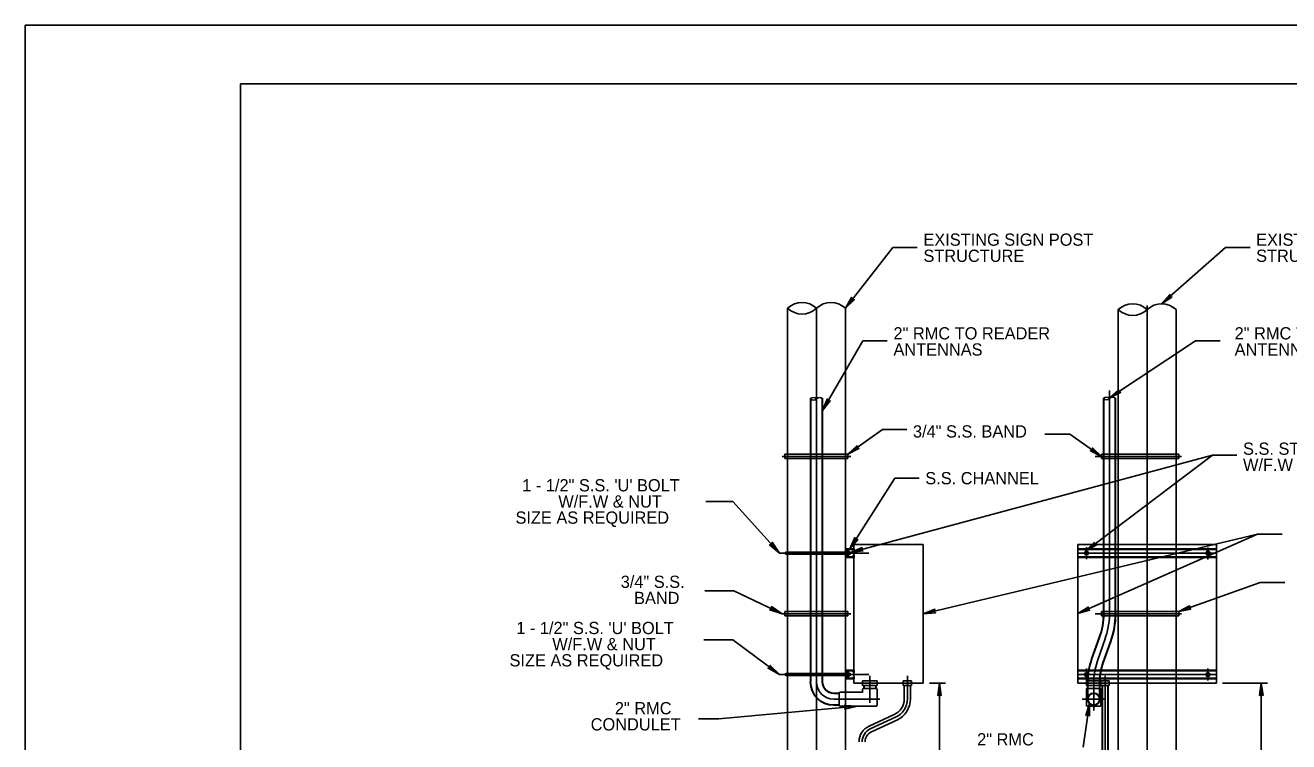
# Model space of a CAD drawing. Extents: x 507398 to 704973, y 495533 to 704964.
# Drawn here: x 507398.2 to 507722, y 496009.5 to 496193.1 of the extents above; entities that cross this region are included whole.
import ezdxf

# ---------------------------------------------------------------- set-up
doc = ezdxf.new("R2010")
doc.units = 0
doc.layers.add('1', color=7, linetype='Continuous')
doc.layers.add('41', color=7, linetype='Continuous')

msp = doc.modelspace()

# ---------------------------------------------------------------- linework, layer by layer
at = {"layer": '1'}
for p, q in [((508446.33, 496193.12), (507398.16, 496193.12)), ((507453.33, 496178.12), (507453.33, 495548.12)), ((508443.33, 496178.12), (507453.33, 496178.12)), ((507608.36, 496120.61), (507620.52, 496136.15)), ((507626.79, 496136.15), (507620.52, 496136.15)), ((507689.42, 496121.74), (507705.8, 496136.15)), ((507712.07, 496136.15), (507705.8, 496136.15)), ((507593.54, 496120.62), (507593.54, 495998.65)), ((507600.95, 496120.61), (507600.95, 495921.62)), ((507608.36, 496120.61), (507608.36, 495998.65)), ((507678.31, 496120.3), (507678.31, 496060.07)), ((507685.71, 496121.3), (507685.71, 495921.62)), ((507693.12, 496120.25), (507693.12, 496060.07)), ((507602.52, 496094.36), (507612.84, 496112.28)), ((507619.11, 496112.28), (507612.84, 496112.28)), ((507676.02, 496097.61), (507698.12, 496112.28)), ((507704.39, 496112.28), (507698.12, 496112.28)), ((507599.38, 496097.52), (507599.38, 496024.87)), ((507599.47, 496097.52), (507599.47, 496024.87)), ((507602.43, 496097.52), (507602.43, 496024.87)), ((507602.52, 496097.52), (507602.52, 496024.87)), ((507674.49, 496097.52), (507674.49, 496060.07)), ((507674.58, 496097.52), (507674.58, 496060.07)), ((507676.06, 496042.25), (507676.06, 496099.52)), ((507677.54, 496097.52), (507677.54, 496060.07)), ((507677.63, 496097.52), (507677.63, 496060.07)), ((507609.03, 496083.18), (507617.84, 496089.51)), ((507624.11, 496089.51), (507617.84, 496089.51)), ((507665.92, 496088.37), (507659.51, 496088.37)), ((507673.97, 496082.62), (507665.92, 496088.37)), ((507609.72, 496082.62), (507592.18, 496082.62)), ((507609.03, 496083.18), (507592.87, 496083.18)), ((507592.87, 496083.18), (507592.87, 496082.07)), ((507592.87, 496082.07), (507609.03, 496082.07)), ((507609.03, 496082.07), (507609.03, 496083.18)), ((507609.71, 496058.04), (507702.44, 496082.99)), ((507669.88, 496058.33), (507702.44, 496082.99)), ((507694.48, 496082.62), (507672.39, 496082.62)), ((507693.8, 496083.18), (507673.97, 496083.18)), ((507673.97, 496083.18), (507673.97, 496082.07)), ((507673.97, 496082.07), (507693.8, 496082.07)), ((507693.8, 496082.07), (507693.8, 496083.18)), ((507708.71, 496082.99), (507702.44, 496082.99)), ((507609.47, 496058.96), (507621, 496077.06)), ((507627.27, 496077.06), (507621, 496077.06)), ((507579.52, 496071.12), (507572.63, 496071.12)), ((507591.49, 496057.85), (507579.52, 496071.12)), ((507660.88, 496070.49), (507660.88, 496070.49)), ((507660.88, 496070.49), (507660.88, 496070.49)), ((507660.89, 496070.49), (507660.89, 496070.49)), ((507660.89, 496070.49), (507660.89, 496070.49)), ((507628.34, 496042.29), (507714.03, 496062.73)), ((507667.9, 496042.34), (507714.03, 496062.73)), ((507720.29, 496062.73), (507714.03, 496062.73)), ((507608.36, 496058.96), (507608.36, 495953.4)), ((507608.36, 496056.74), (507608.36, 496058.96)), ((507608.36, 496058.96), (507610.58, 496058.96)), ((507610.39, 496058.78), (507608.54, 496058.78)), ((507608.54, 496058.78), (507608.54, 496056.93)), ((507610.39, 496058.41), (507610.39, 496058.78)), ((507628.34, 496060.07), (507610.56, 496060.07)), ((507610.56, 496060.07), (507610.56, 496024.52)), ((507610.58, 496058.96), (507610.58, 496058.41)), ((507628.34, 496024.52), (507628.34, 496060.07)), ((507703.49, 496060.07), (507667.93, 496060.07)), ((507667.93, 496060.07), (507667.93, 496024.52)), ((507667.93, 496056.74), (507667.93, 496058.96)), ((507667.93, 496058.96), (507703.49, 496058.96)), ((507667.93, 496058.78), (507703.49, 496058.78)), ((507670.16, 496056.31), (507670.16, 496059.4)), ((507674.49, 496060.07), (507674.49, 496042.25)), ((507674.58, 496060.07), (507674.58, 496042.25)), ((507677.54, 496060.07), (507677.54, 496042.25)), ((507677.63, 496060.07), (507677.63, 496042.25)), ((507678.31, 496060.07), (507678.31, 496024.52)), ((507693.12, 496060.07), (507693.12, 496024.52)), ((507701.26, 496056.22), (507701.26, 496059.32)), ((507703.49, 496024.52), (507703.49, 496060.07)), ((507703.49, 496058.96), (507703.49, 496056.74)), ((507703.49, 496058.96), (507703.49, 496058.96)), ((507614.4, 496057.85), (507591.49, 496057.85)), ((507609.62, 496058.13), (507593.19, 496058.13)), ((507593.19, 496057.57), (507609.62, 496057.57)), ((507597.51, 496057.85), (507604.87, 496057.85)), ((507602.66, 496057.85), (507610.02, 496057.85)), ((507610.58, 496056.74), (507608.36, 496056.74)), ((507608.54, 496057.23), (507608.54, 496058.47)), ((507608.54, 496058.47), (507608.6, 496058.47)), ((507608.6, 496057.23), (507608.54, 496057.23)), ((507608.54, 496056.93), (507610.39, 496056.93)), ((507608.6, 496058.47), (507608.6, 496057.23)), ((507608.6, 496057.3), (507608.6, 496058.4)), ((507608.6, 496058.4), (507608.67, 496058.4)), ((507608.67, 496057.3), (507608.6, 496057.3)), ((507608.67, 496058.4), (507608.67, 496057.3)), ((507608.67, 496058.4), (507608.67, 496057.3)), ((507609.21, 496058.4), (507608.67, 496058.4)), ((507608.67, 496057.3), (507609.21, 496057.3)), ((507609.21, 496057.3), (507609.21, 496058.4)), ((507609.71, 496058.04), (507609.62, 496058.13)), ((507609.62, 496057.57), (507609.71, 496057.67)), ((507609.71, 496057.67), (507609.71, 496058.04)), ((507610.58, 496058.41), (507610.39, 496058.41)), ((507610.39, 496056.93), (507610.39, 496057.3)), ((507610.39, 496057.3), (507610.58, 496057.3)), ((507610.58, 496057.3), (507610.58, 496056.74)), ((507610.58, 496056.74), (507610.58, 496056.74)), ((507667.93, 496057.85), (507703.49, 496057.85)), ((507703.49, 496056.92), (507667.93, 496056.92)), ((507703.49, 496056.74), (507667.93, 496056.74)), ((507669.61, 496057.85), (507669.88, 496058.33)), ((507669.88, 496057.38), (507669.61, 496057.85)), ((507669.88, 496058.33), (507670.43, 496058.33)), ((507670.43, 496057.38), (507669.88, 496057.38)), ((507670.43, 496058.33), (507670.71, 496057.85)), ((507670.71, 496057.85), (507670.43, 496057.38)), ((507687.42, 496057.85), (507694.78, 496057.85)), ((507701, 496058.33), (507700.72, 496057.85)), ((507700.72, 496057.85), (507701, 496057.38)), ((507701.54, 496058.33), (507701, 496058.33)), ((507701, 496057.38), (507701.54, 496057.38)), ((507701.82, 496057.85), (507701.54, 496058.33)), ((507701.54, 496057.38), (507701.82, 496057.85)), ((507693.8, 496042.85), (507714.7, 496050.32)), ((507720.97, 496050.32), (507714.7, 496050.32)), ((507579.77, 496048.15), (507572.37, 496048.15)), ((507592.18, 496042.29), (507579.77, 496048.15)), ((507609.03, 496042.85), (507592.87, 496042.85)), ((507592.87, 496042.85), (507592.87, 496041.74)), ((507609.03, 496041.74), (507609.03, 496042.85)), ((507693.8, 496042.85), (507673.97, 496042.85)), ((507673.97, 496042.85), (507673.97, 496041.74)), ((507693.8, 496041.74), (507693.8, 496042.85)), ((507609.72, 496042.29), (507592.18, 496042.29)), ((507592.87, 496041.74), (507609.03, 496041.74)), ((507694.48, 496042.29), (507672.39, 496042.29)), ((507673.97, 496041.74), (507693.8, 496041.74)), ((507675.91, 496039.94), (507675.75, 496038.96)), ((507676.02, 496041.09), (507675.91, 496039.94)), ((507676.06, 496042.25), (507676.02, 496041.09)), ((507673.45, 496036.26), (507671.48, 496030.76)), ((507673.53, 496036.23), (507671.56, 496030.73)), ((507672.96, 496030.23), (507674.99, 496036.1)), ((507675.14, 496036.59), (507674.94, 496036.12)), ((507675.35, 496037.25), (507675.14, 496036.59)), ((507675.58, 496038.13), (507675.35, 496037.25)), ((507675.75, 496038.96), (507675.58, 496038.13)), ((507579.52, 496035.65), (507572.12, 496035.65)), ((507591.49, 496026.74), (507579.52, 496035.65)), ((507676.32, 496035.23), (507674.35, 496029.73)), ((507676.41, 496035.2), (507674.44, 496029.7)), ((507672.43, 496028.41), (507672.96, 496030.23)), ((507614.4, 496026.74), (507591.49, 496026.74)), ((507593.19, 496027.02), (507609.62, 496027.02)), ((507609.62, 496026.46), (507593.19, 496026.46)), ((507597.51, 496026.74), (507604.87, 496026.74)), ((507602.66, 496026.74), (507610.02, 496026.74)), ((507608.36, 496027.59), (507608.62, 496027.85)), ((507610.58, 496027.85), (507608.36, 496027.85)), ((507608.36, 496027.85), (507608.36, 496025.63)), ((507608.36, 496027.79), (507608.54, 496027.6)), ((507608.36, 496027.52), (507608.54, 496027.34)), ((507608.36, 496027.33), (507608.54, 496027.51)), ((507608.36, 496027.26), (507608.54, 496027.08)), ((507608.36, 496027.06), (507608.54, 496027.25)), ((507608.36, 496027), (507608.54, 496026.82)), ((507608.36, 496026.8), (507608.54, 496026.99)), ((507608.36, 496026.74), (507608.36, 496026.74)), ((507608.36, 496026.68), (507608.54, 496026.49)), ((507608.36, 496026.48), (507608.54, 496026.66)), ((507608.36, 496026.41), (507608.54, 496026.23)), ((507608.36, 496026.21), (507608.54, 496026.4)), ((507608.54, 496025.81), (507608.54, 496027.66)), ((507608.54, 496027.66), (507610.39, 496027.66)), ((507608.6, 496027.36), (507608.54, 496027.36)), ((507608.54, 496027.36), (507608.54, 496026.12)), ((507608.56, 496027.85), (507608.74, 496027.66)), ((507608.6, 496026.12), (507608.6, 496027.36)), ((507608.67, 496027.29), (507608.6, 496027.29)), ((507608.6, 496027.29), (507608.6, 496026.19)), ((507608.6, 496026.19), (507608.67, 496026.19)), ((507608.67, 496026.19), (507608.67, 496027.29)), ((507608.67, 496027.29), (507609.21, 496027.29)), ((507608.67, 496026.19), (507608.67, 496027.29)), ((507609.21, 496026.19), (507608.67, 496026.19)), ((507608.7, 496027.66), (507608.88, 496027.85)), ((507608.82, 496027.85), (507609, 496027.66)), ((507608.96, 496027.66), (507609.14, 496027.85)), ((507609.08, 496027.85), (507609.26, 496027.66)), ((507609.21, 496027.29), (507609.21, 496026.19)), ((507609.22, 496027.66), (507609.4, 496027.85)), ((507609.34, 496027.85), (507609.53, 496027.66)), ((507609.48, 496027.66), (507609.67, 496027.85)), ((507609.6, 496027.85), (507609.79, 496027.66)), ((507609.62, 496027.02), (507609.71, 496026.92)), ((507609.71, 496026.55), (507609.62, 496026.46)), ((507609.71, 496026.92), (507609.71, 496026.55)), ((507609.74, 496027.66), (507609.93, 496027.85)), ((507609.87, 496027.85), (507610.05, 496027.66)), ((507610, 496027.66), (507610.19, 496027.85)), ((507610.13, 496027.85), (507610.31, 496027.66)), ((507610.27, 496027.66), (507610.45, 496027.85)), ((507610.39, 496027.85), (507610.58, 496027.66)), ((507610.39, 496027.53), (507610.58, 496027.72)), ((507610.39, 496027.66), (507610.39, 496027.29)), ((507610.39, 496027.58), (507610.58, 496027.4)), ((507610.39, 496027.32), (507610.42, 496027.29)), ((507610.39, 496027.29), (507610.58, 496027.29)), ((507610.39, 496026.16), (507610.42, 496026.18)), ((507610.39, 496026.18), (507610.39, 496025.81)), ((507610.58, 496026.18), (507610.39, 496026.18)), ((507610.42, 496027.29), (507610.58, 496027.45)), ((507610.42, 496026.18), (507610.58, 496026.02)), ((507610.58, 496027.29), (507610.58, 496027.85)), ((507610.58, 496025.63), (507610.58, 496026.18)), ((507614.65, 496026.37), (507614.65, 496019.52)), ((507624.24, 496026.37), (507624.24, 496020.48)), ((507703.49, 496027.85), (507667.93, 496027.85)), ((507667.93, 496027.85), (507667.93, 496025.63)), ((507703.49, 496027.67), (507667.93, 496027.67)), ((507667.93, 496026.74), (507703.49, 496026.74)), ((507669.88, 496027.21), (507669.61, 496026.74)), ((507669.61, 496026.74), (507669.88, 496026.26)), ((507670.43, 496027.21), (507669.88, 496027.21)), ((507669.88, 496026.26), (507670.43, 496026.26)), ((507670.16, 496028.28), (507670.16, 496025.19)), ((507670.71, 496026.74), (507670.43, 496027.21)), ((507670.43, 496026.26), (507670.71, 496026.74)), ((507672.06, 496026.09), (507672.19, 496027.17)), ((507672.19, 496027.17), (507672.48, 496028.66)), ((507674.93, 496026.37), (507674.93, 495910.48)), ((507687.42, 496026.74), (507694.78, 496026.74)), ((507700.72, 496026.74), (507701, 496027.21)), ((507701, 496026.26), (507700.72, 496026.74)), ((507701, 496027.21), (507701.54, 496027.21)), ((507701.54, 496026.26), (507701, 496026.26)), ((507701.27, 496028.28), (507701.27, 496025.19)), ((507701.54, 496027.21), (507701.82, 496026.74)), ((507701.82, 496026.74), (507701.54, 496026.26)), ((507703.49, 496025.63), (507703.49, 496027.85)), ((507608.36, 496026.15), (507608.54, 496025.97)), ((507608.36, 496025.95), (507608.54, 496026.14)), ((507608.36, 496025.89), (507608.62, 496025.63)), ((507608.36, 496025.69), (507608.54, 496025.88)), ((507608.36, 496025.63), (507608.36, 496025.63)), ((507608.36, 496025.63), (507610.58, 496025.63)), ((507608.54, 496026.12), (507608.6, 496026.12)), ((507610.39, 496025.81), (507608.54, 496025.81)), ((507608.55, 496025.63), (507608.74, 496025.81)), ((507608.7, 496025.81), (507608.88, 496025.63)), ((507608.82, 496025.63), (507609, 496025.81)), ((507608.96, 496025.81), (507609.14, 496025.63)), ((507609.08, 496025.63), (507609.26, 496025.81)), ((507609.22, 496025.81), (507609.41, 496025.63)), ((507609.34, 496025.63), (507609.53, 496025.81)), ((507609.48, 496025.81), (507609.67, 496025.63)), ((507609.6, 496025.63), (507609.79, 496025.81)), ((507609.74, 496025.81), (507609.93, 496025.63)), ((507609.86, 496025.63), (507610.05, 496025.81)), ((507610.01, 496025.81), (507610.19, 496025.63)), ((507610.13, 496025.63), (507610.31, 496025.81)), ((507610.27, 496025.81), (507610.45, 496025.63)), ((507610.39, 496025.89), (507610.58, 496026.08)), ((507610.39, 496025.95), (507610.58, 496025.76)), ((507610.39, 496025.63), (507610.58, 496025.82)), ((507610.56, 496024.52), (507628.34, 496024.52)), ((507616.51, 496025.13), (507612.79, 496025.13)), ((507612.79, 496025.13), (507612.79, 496024.52)), ((507612.79, 496024.52), (507616.51, 496024.52)), ((507612.79, 496023.9), (507612.79, 496024.52)), ((507612.79, 496024.52), (507616.51, 496024.52)), ((507616.51, 496023.9), (507612.79, 496023.9)), ((507612.79, 496022.37), (507612.79, 496022.96)), ((507612.98, 496023.15), (507616.33, 496023.15)), ((507613.08, 496023.9), (507613.08, 496023.15)), ((507613.17, 496023.9), (507613.17, 496023.15)), ((507616.14, 496023.9), (507616.14, 496023.15)), ((507616.22, 496023.9), (507616.22, 496023.15)), ((507616.51, 496024.52), (507616.51, 496025.13)), ((507616.51, 496024.52), (507616.51, 496023.9)), ((507616.51, 496022.96), (507616.51, 496018.85)), ((507623.17, 496025.13), (507625.32, 496025.13)), ((507623.17, 496024.52), (507623.17, 496025.13)), ((507625.32, 496024.52), (507623.17, 496024.52)), ((507623.17, 496024.52), (507623.17, 496023.9)), ((507625.32, 496024.52), (507623.17, 496024.52)), ((507623.17, 496023.9), (507625.32, 496023.9)), ((507623.46, 496023.9), (507623.46, 496020.48)), ((507625.03, 496023.9), (507625.03, 496020.48)), ((507625.32, 496025.13), (507625.32, 496024.52)), ((507625.32, 496023.9), (507625.32, 496024.52)), ((507629.9, 496024.52), (507634.06, 496024.52)), ((507632.5, 495986.6), (507632.5, 496024.52)), ((507667.93, 496025.8), (507703.49, 496025.8)), ((507667.93, 496025.63), (507703.49, 496025.63)), ((507667.93, 496024.52), (507703.49, 496024.52)), ((507670.15, 496024.52), (507670.15, 496025.13)), ((507670.15, 496025.13), (507673.87, 496025.13)), ((507673.87, 496024.52), (507670.15, 496024.52)), ((507673.87, 496024.52), (507670.15, 496024.52)), ((507670.15, 496024.52), (507670.15, 496023.9)), ((507670.15, 496023.9), (507670.44, 496023.9)), ((507670.15, 496022.96), (507670.15, 496018.85)), ((507673.68, 496023.15), (507670.33, 496023.15)), ((507670.44, 496024.76), (507670.44, 496024.52)), ((507670.44, 496024.52), (507670.44, 496023.15)), ((507670.44, 496023.9), (507673.87, 496023.9)), ((507670.44, 496023.9), (507670.44, 496020.42)), ((507670.53, 496024.76), (507670.53, 496024.52)), ((507670.53, 496024.52), (507670.53, 496023.15)), ((507670.53, 496023.9), (507670.53, 496020.42)), ((507672.01, 496024.76), (507672.06, 496026.09)), ((507672.01, 496024.76), (507672.01, 496017.48)), ((507673.49, 496024.76), (507673.49, 496024.52)), ((507673.49, 496024.52), (507673.49, 496023.15)), ((507673.49, 496023.9), (507673.49, 496020.42)), ((507673.58, 496024.76), (507673.58, 496024.52)), ((507673.58, 496024.52), (507673.58, 496023.15)), ((507673.58, 496023.9), (507673.58, 496020.42)), ((507673.85, 496025.13), (507676, 496025.13)), ((507673.85, 496024.52), (507673.85, 496025.13)), ((507676, 496024.52), (507673.85, 496024.52)), ((507676, 496024.52), (507673.85, 496024.52)), ((507673.85, 496024.52), (507673.85, 496023.9)), ((507673.85, 496023.9), (507676, 496023.9)), ((507673.87, 496025.13), (507673.87, 496024.52)), ((507673.87, 496023.9), (507673.87, 496024.52)), ((507673.87, 496018.85), (507673.87, 496022.96)), ((507674.14, 496023.9), (507674.14, 495953.4)), ((507674.23, 496023.9), (507674.23, 495953.4)), ((507675.63, 496023.9), (507675.63, 495953.4)), ((507675.71, 496023.9), (507675.71, 495953.4)), ((507676, 496025.13), (507676, 496024.52)), ((507676, 496023.9), (507676, 496024.52)), ((507678.31, 496024.52), (507678.31, 495953.4)), ((507693.12, 496024.52), (507693.12, 495953.4)), ((507703.49, 496025.63), (507703.49, 496025.63)), ((507705.06, 496024.52), (507716.54, 496024.52)), ((507714.97, 495986.58), (507714.97, 496024.52)), ((507606.78, 496021.99), (507605.39, 496021.99)), ((507606.78, 496021.91), (507605.39, 496021.91)), ((507617.15, 496020.42), (507605.39, 496020.42)), ((507606.78, 496018.85), (507606.78, 496022)), ((507606.97, 496022.19), (507612.61, 496022.19)), ((507669.07, 496020.42), (507674.93, 496020.42)), ((507611.43, 496018.66), (507575.9, 496015.42)), ((507606.78, 496018.94), (507605.39, 496018.94)), ((507606.78, 496018.85), (507605.39, 496018.85)), ((507616.33, 496018.66), (507606.97, 496018.66)), ((507614.42, 496013.51), (507620.9, 496016.49)), ((507670.9, 496019.31), (507669.3, 496008.16)), ((507670.33, 496018.66), (507673.68, 496018.66)), ((507575.9, 496015.42), (507570.71, 496015.42)), ((507614.75, 496012.79), (507621.23, 496015.78)), ((507615.08, 496012.08), (507621.56, 496015.07))]:
    msp.add_line(p, q, dxfattribs=at)
for points in [[(507608.36, 496120.61), (507610.65, 496122.8), (507610.09, 496122.81), (507609.94, 496123.36)], [(507689.42, 496121.74), (507692.07, 496123.47), (507691.52, 496123.59), (507691.48, 496124.15)], [(507676.02, 496097.61), (507678.89, 496098.97), (507678.36, 496099.16), (507678.39, 496099.72)], [(507602.52, 496094.36), (507604.48, 496096.86), (507603.92, 496096.79), (507603.7, 496097.31)], [(507609.03, 496083.18), (507611.84, 496084.65), (507611.31, 496084.81), (507611.32, 496085.38)], [(507673.97, 496082.62), (507671.68, 496084.81), (507671.69, 496084.25), (507671.15, 496084.08)], [(507609.47, 496058.96), (507611.54, 496061.37), (507610.98, 496061.33), (507610.78, 496061.85)], [(507609.47, 496058.96), (507611.54, 496061.37), (507610.98, 496061.33), (507610.78, 496061.85)], [(507591.49, 496057.85), (507589.62, 496060.62), (507589.51, 496060.04), (507588.92, 496059.99)], [(507591.49, 496057.85), (507589.62, 496060.62), (507589.51, 496060.04), (507588.92, 496059.99)], [(507609.71, 496058.04), (507612.86, 496058.42), (507612.42, 496058.77), (507612.63, 496059.29)], [(507669.88, 496058.33), (507672.66, 496059.87), (507672.12, 496060.02), (507672.12, 496060.58)], [(507592.18, 496042.29), (507589.39, 496044.13), (507589.51, 496043.56), (507588.99, 496043.28)], [(507592.18, 496042.29), (507589.39, 496044.13), (507589.51, 496043.56), (507588.99, 496043.28)], [(507628.34, 496042.29), (507631.5, 496042.59), (507631.07, 496042.95), (507631.29, 496043.46)], [(507667.9, 496042.34), (507670.96, 496043.2), (507670.47, 496043.47), (507670.59, 496044.02)], [(507693.8, 496042.85), (507696.9, 496043.49), (507696.44, 496043.79), (507696.6, 496044.33)], [(507591.49, 496026.74), (507589.12, 496029.09), (507589.12, 496028.5), (507588.55, 496028.33)], [(507591.49, 496026.74), (507589.12, 496029.09), (507589.12, 496028.5), (507588.55, 496028.33)], [(507632.5, 496024.52), (507632.05, 496021.37), (507632.5, 496021.71), (507632.95, 496021.37)], [(507714.97, 496024.52), (507714.52, 496021.37), (507714.97, 496021.71), (507715.42, 496021.37)], [(507611.43, 496018.66), (507608.1, 496018.83), (507608.49, 496018.39), (507608.18, 496017.89)], [(507611.43, 496018.66), (507608.1, 496018.83), (507608.49, 496018.39), (507608.18, 496017.89)], [(507670.9, 496019.31), (507670.01, 496016.27), (507670.5, 496016.54), (507670.9, 496016.14)]]:
    msp.add_lwpolyline(points, close=True, dxfattribs=at)
for centre, radius in [((507670.16, 496057.85), 0.367), ((507670.16, 496057.85), 0.278), ((507701.27, 496057.85), 0.367), ((507701.27, 496057.85), 0.278), ((507670.16, 496026.74), 0.367), ((507670.16, 496026.74), 0.278), ((507701.27, 496026.74), 0.367), ((507701.27, 496026.74), 0.278), ((507672.01, 496020.42), 1.57), ((507672.01, 496020.42), 1.48)]:
    msp.add_circle(centre, radius, dxfattribs=at)
for centre, radius, start, end in [((507597.25, 496116.72), 5.37, 46.3972, 133.6028), ((507597.25, 496124.49), 5.37, 226.3972, 313.6028), ((507604.65, 496116.72), 5.37, 46.3972, 133.6028), ((507682.01, 496116.37), 5.37, 46.3972, 133.6028), ((507682.01, 496124.14), 5.37, 226.3972, 313.6028), ((507689.42, 496116.37), 5.37, 46.3972, 133.6028), ((507600.16, 496096.56), 1.14, 46.3972, 133.6028), ((507601.73, 496096.56), 1.14, 46.3972, 133.6028), ((507675.28, 496096.65), 1.14, 46.3972, 133.6028), ((507675.28, 496098.3), 1.14, 226.3972, 313.6028), ((507676.85, 496096.65), 1.14, 46.3972, 133.6028), ((507600.16, 496098.21), 1.14, 226.3972, 313.6028), ((507593.19, 496057.85), 0.278, 90, 270), ((507656.71, 496042.25), 17.78, 340.3024, 0), ((507656.71, 496042.25), 17.87, 340.3024, 0), ((507656.71, 496042.25), 20.83, 340.3024, 0), ((507656.71, 496042.25), 20.92, 340.3024, 0), ((507688.22, 496024.76), 17.78, 160.3024, 180), ((507688.22, 496024.76), 17.69, 160.3024, 180), ((507688.22, 496024.76), 14.73, 160.3024, 180), ((507688.22, 496024.76), 14.64, 160.3024, 180), ((507593.19, 496026.74), 0.278, 90, 270), ((507605.39, 496024.87), 6.02, 180, 270), ((507605.39, 496024.87), 5.93, 180, 270), ((507605.39, 496024.87), 4.44, 180, 270), ((507605.39, 496024.87), 2.96, 180, 270), ((507605.39, 496024.87), 2.87, 180, 270), ((507612.98, 496022.96), 0.185, 90, 180), ((507616.33, 496022.96), 0.185, 0, 90), ((507670.33, 496022.96), 0.185, 90, 180), ((507673.68, 496022.96), 0.185, 0, 90), ((507606.97, 496022), 0.185, 90, 180), ((507612.61, 496022.37), 0.185, 270, 0), ((507619.07, 496020.48), 4.39, 294.7404, 0), ((507619.07, 496020.48), 5.17, 294.7404, 0), ((507619.07, 496020.48), 5.96, 294.7404, 0), ((507606.97, 496018.85), 0.185, 180, 270), ((507616.33, 496018.85), 0.185, 270, 0), ((507670.33, 496018.85), 0.185, 180, 270), ((507673.68, 496018.85), 0.185, 270, 0), ((507616.26, 496009.52), 4.39, 114.7404, 180), ((507616.26, 496009.52), 3.6, 114.7404, 180), ((507616.26, 496009.52), 2.82, 114.7404, 180)]:
    msp.add_arc(centre, radius, start, end, dxfattribs=at)
at = {"layer": '41'}
for points in [[(507398.16, 496193.12), (508446.33, 496193.12), (508446.33, 495533.12), (507398.16, 495533.12)], [(507453.33, 496178.12), (508443.33, 496178.12), (508443.33, 495548.12), (507453.33, 495548.12)]]:
    msp.add_lwpolyline(points, close=True, dxfattribs=at)

# ---------------------------------------------------------------- texts
at = {"layer": '1'}
for s, height, p in [('EXISTING SIGN POST', 3.1349, (507628.36, 496136.62)), ('EXISTING SIGN POST', 3.1349, (507713.64, 496136.62)), ('STRUCTURE', 3.135, (507628.36, 496132.48)), ('STRUCTURE', 3.135, (507713.64, 496132.48)), ('2" RMC TO READER', 3.1349, (507620.68, 496112.61)), ('2" RMC TO READER', 3.1349, (507708.13, 496112.61)), ('ANTENNAS', 3.135, (507620.68, 496108.47)), ('ANTENNAS', 3.135, (507708.13, 496108.47)), ('3/4" S.S. BAND', 3.1349, (507625.68, 496087.47)), ('S.S. STUDDED NUT', 3.1349, (507710.28, 496083.05)), ('W/F.W & L.W. (TYP. OF 4)', 3.1349, (507710.28, 496078.91)), ('S.S. CHANNEL', 3.1349, (507628.84, 496075.49)), ('1 - 1/2" S.S. \'U\' BOLT', 3.1349, (507525.54, 496073.67)), ('W/F.W & NUT', 3.1349, (507534.78, 496069.53)), ('SIZE AS REQUIRED', 3.1349, (507523.81, 496065.39)), ('3/4" S.S. ', 3.132, (507550.78, 496048.94)), ('BAND', 3.132, (507554.2, 496044.8)), ('1 - 1/2" S.S. \'U\' BOLT', 3.1349, (507524.01, 496037.1)), ('W/F.W & NUT', 3.1349, (507533.24, 496032.96)), ('SIZE AS REQUIRED', 3.1349, (507522.28, 496028.82)), ('2" RMC ', 3.135, (507549.28, 496016.55)), ('CONDULET', 3.135, (507543.08, 496012.41)), ('2" RMC ', 3.135, (507642.13, 496008.57))]:
    msp.add_text(s, height=height, dxfattribs=at).set_placement(p)

doc.saveas('drawing.dxf')
